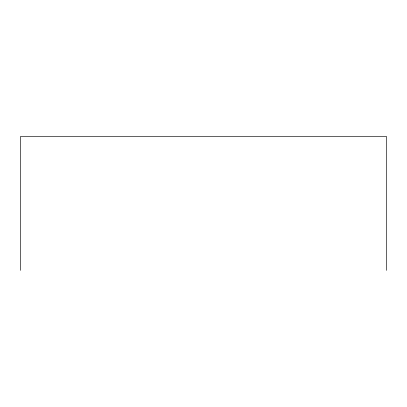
<?xml version="1.0" encoding="UTF-8"?>
<svg xmlns="http://www.w3.org/2000/svg" width="407" height="407" viewBox="0 0 407 407"><rect width="100%" height="100%" fill="white"/><g stroke="black" fill="none" stroke-linecap="round" stroke-linejoin="round"><path stroke-width="0.61" d="M386.65 270.375L386.65 136.625L20.35 136.625L20.35 270.375"/></g></svg>
